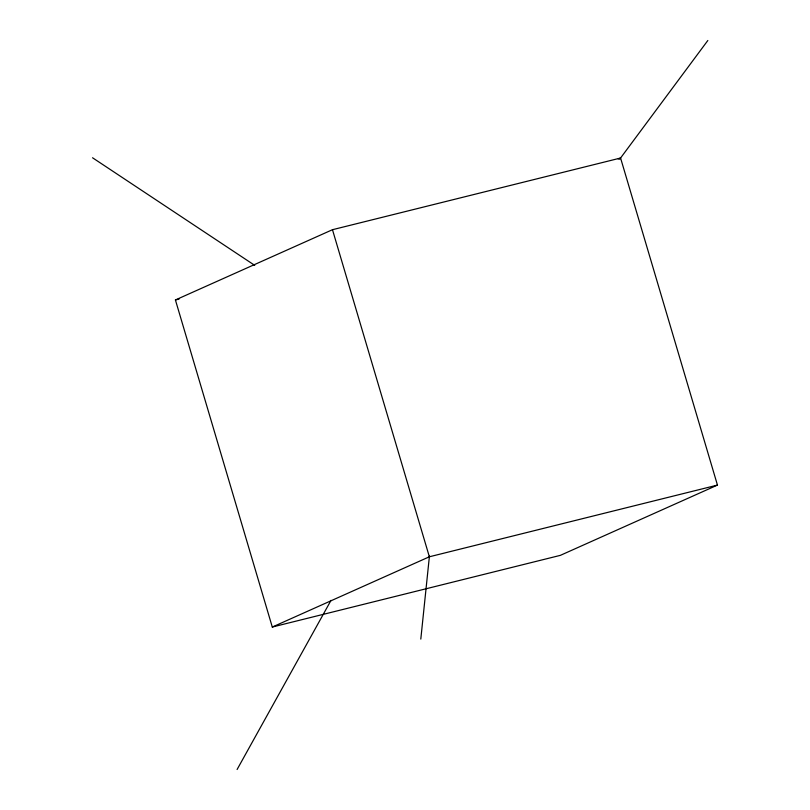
<?xml version="1.0" encoding="UTF-8"?>
<svg xmlns="http://www.w3.org/2000/svg" width="810" height="810" viewBox="0 0 810 810"><rect width="100%" height="100%" fill="white"/><g stroke="black" fill="none" stroke-linecap="round" stroke-linejoin="round"><path stroke-width="1.21" d="M420.805 639.1L429.432 556.065M237.097 769.5L331.017 600.362M619.69 159.195L707.829 40.5M175.416 299.963L332.475 229.706L620.571 158.021L717.457 485.089L560.388 555.346L272.292 627.041L175.416 299.963L179.091 299.052M618.263 159.054L620.571 158.021M272.292 627.041L429.361 556.784L717.457 485.089M92.543 157.768L254.745 265.366M332.475 229.706L429.361 556.784"/></g></svg>
